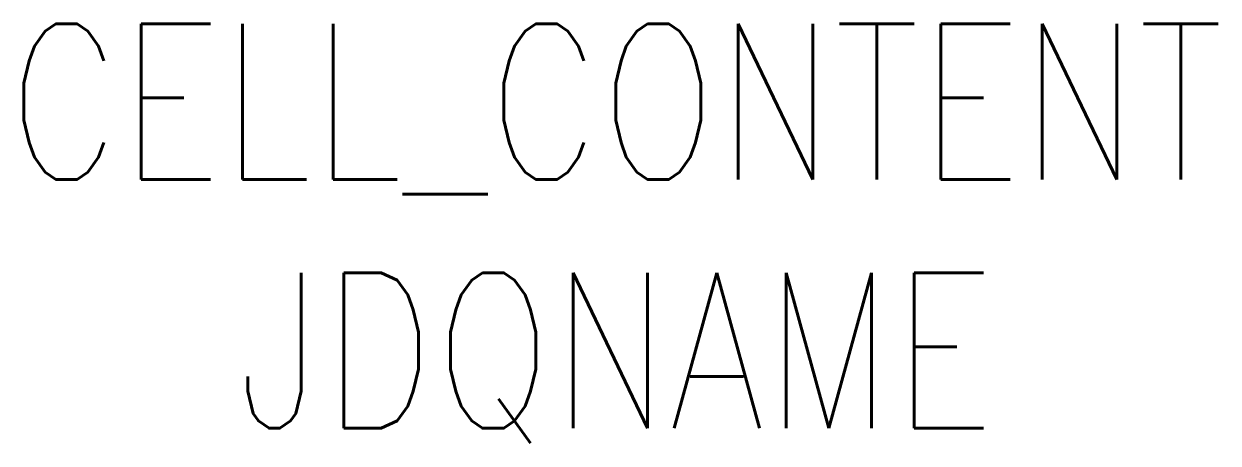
# Model space of a CAD drawing. Header units: millimetres. Extents: x -9.5 to 9.7, y -3.5 to 3.2.
import ezdxf
from ezdxf.enums import TextEntityAlignment as Align

# ---------------------------------------------------------------- set-up
doc = ezdxf.new("R2010")
doc.units = ezdxf.units.MM
doc.styles.get("Standard").update_dxf_attribs({"font": 'txt.shx', "bigfont": 'hztxt.shx'})

msp = doc.modelspace()

# ---------------------------------------------------------------- texts
at = {"color": 3, "width": 0.8}
for tag, text, p in [('CELL_CONTENT', '21DG', (0, 2)), ('JDQNAME', '', (0, -2))]:
    msp.add_attdef(tag, text=text, height=2.5, dxfattribs=at).set_placement(p, align=Align.MIDDLE_CENTER)

doc.saveas('drawing.dxf')
